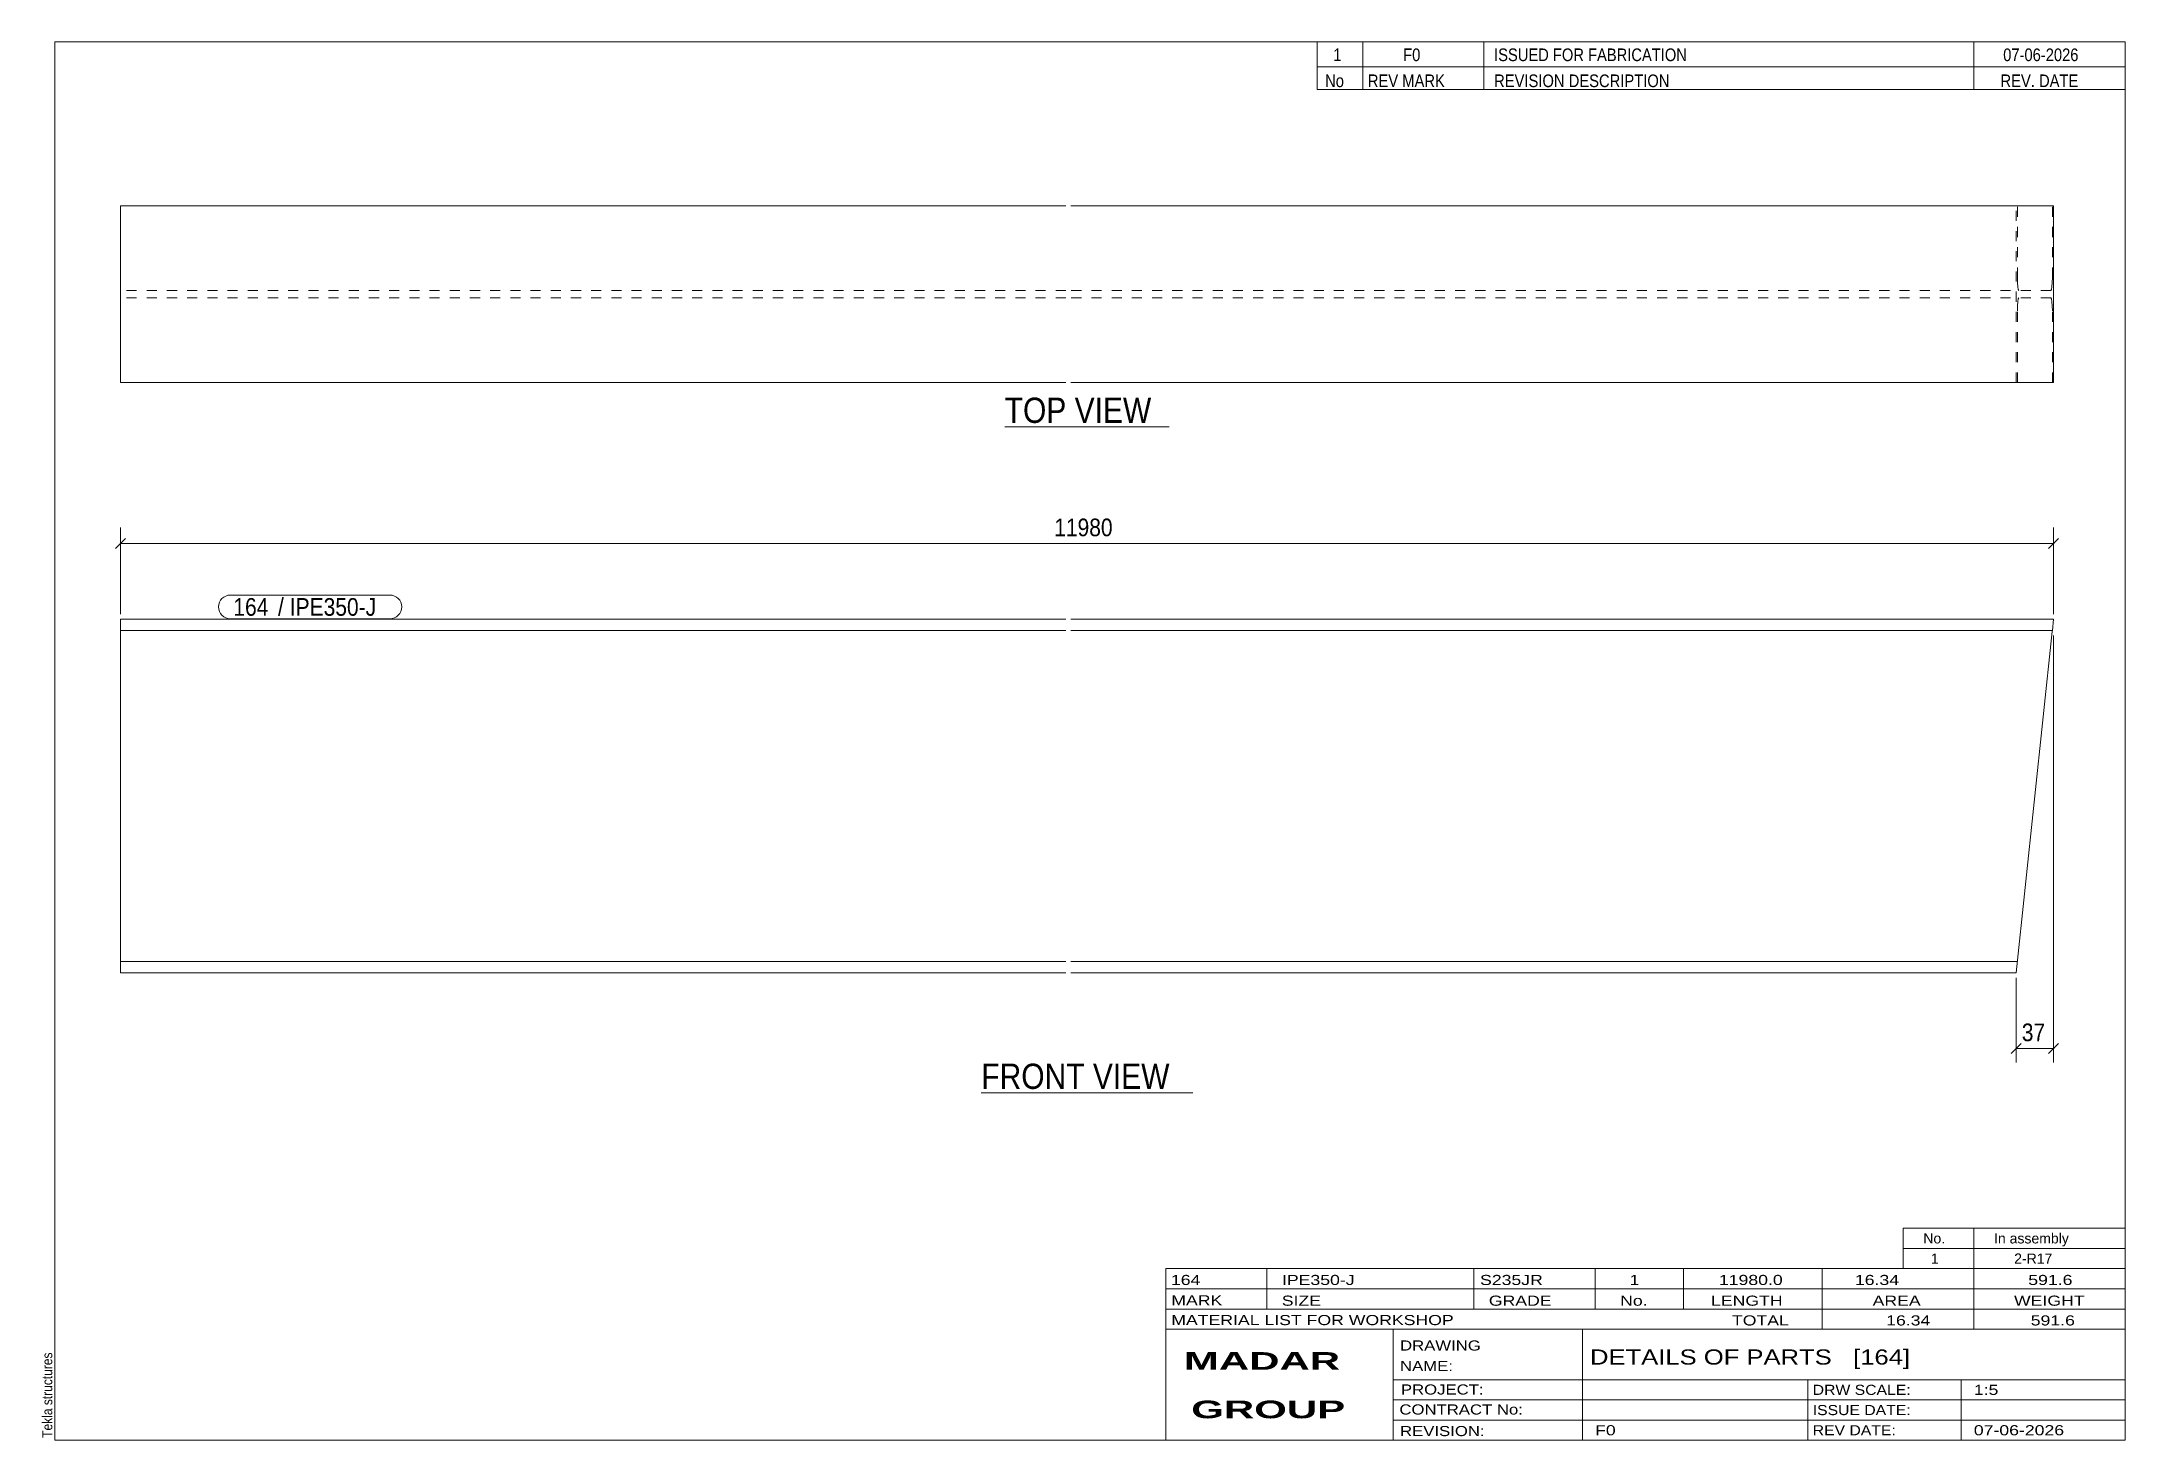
# Model space of a CAD drawing. Header units: millimetres. Extents: x 2 to 415, y 5 to 282.
import ezdxf

# ---------------------------------------------------------------- set-up
doc = ezdxf.new("R2010")
doc.units = ezdxf.units.MM
doc.linetypes.add('XKITLINE00', pattern=[0])
doc.linetypes.add('XKITLINE02', pattern=[4, 2, -2])
for name, color, linetype, lineweight in [('Dimensions', 7, 'Continuous', 0), ('DrawingSheet', 5, 'Continuous', 0), ('OtherObjectType', 7, 'Continuous', 0), ('Part', 2, 'Continuous', 0), ('PartMark', 7, 'Continuous', 0)]:
    doc.layers.add(name, color=color, linetype=linetype, lineweight=lineweight)
doc.styles.add('ARIAL', font='ARIAL.TTF')
doc.styles.add('ARIAL_BOLD', font='ARIALBD.TTF')
doc.styles.add('ARIAL_NARROW', font='ARIALN.TTF')

# ---------------------------------------------------------------- blocks, each defined once
blk = doc.blocks.new('*A1')
at = {"layer": 'Part', "color": 2, "linetype": 'XKITLINE00', "lineweight": 0}
for p, q in [((18, 167.6), (18, 97.6)), ((205.2, 167.6), (18, 167.6)), ((205.2, 165.4), (18, 165.4)), ((400.78, 167.6), (206.2, 167.6)), ((400.55, 165.4), (206.2, 165.4)), ((400.53, 165.2), (393.4, 97.6)), ((400.55, 165.4), (400.53, 165.2)), ((400.78, 167.6), (400.55, 165.4)), ((205.2, 99.8), (18, 99.8)), ((393.63, 99.8), (206.2, 99.8)), ((205.2, 97.6), (18, 97.6)), ((393.4, 97.6), (206.2, 97.6))]:
    blk.add_line(p, q, dxfattribs=at)
at = {"layer": 'Part', "color": 7, "linetype": 'XKITLINE02', "lineweight": 0}
blk.add_line((393.65, 100), (393.63, 99.8), dxfattribs=at)
blk = doc.blocks.new('*A2')
at = {"layer": 'Part', "color": 2, "linetype": 'XKITLINE00', "lineweight": 0}
for p, q in [((18, 249.5), (205.2, 249.5)), ((18, 214.5), (18, 249.5)), ((206.2, 249.5), (400.78, 249.5)), ((400.78, 249.5), (400.78, 214.5)), ((205.2, 214.5), (18, 214.5)), ((400.78, 214.5), (206.2, 214.5))]:
    blk.add_line(p, q, dxfattribs=at)
at = {"layer": 'Part', "color": 7, "linetype": 'XKITLINE02', "lineweight": 0}
for p, q in [((393.4, 214.5), (393.4, 249.5)), ((393.63, 235.3), (393.63, 249.5)), ((400.55, 235.3), (400.55, 249.5)), ((393.63, 235.3), (393.65, 234.31)), ((400.53, 234.31), (400.55, 235.3)), ((205.2, 232.7), (18, 232.7)), ((205.2, 231.3), (18, 231.3)), ((400.28, 232.7), (206.2, 232.7)), ((400.28, 231.3), (206.2, 231.3)), ((393.65, 234.31), (393.71, 233.46)), ((393.71, 233.46), (393.8, 232.9)), ((393.8, 231.1), (393.71, 230.54)), ((393.8, 232.9), (393.91, 232.7)), ((393.91, 231.3), (393.8, 231.1)), ((400.28, 232.7), (400.38, 232.9)), ((400.38, 231.1), (400.28, 231.3)), ((400.38, 232.9), (400.47, 233.46)), ((400.47, 230.54), (400.38, 231.1)), ((400.47, 233.46), (400.53, 234.31)), ((393.65, 229.69), (393.63, 228.7)), ((393.63, 214.5), (393.63, 228.7)), ((393.71, 230.54), (393.65, 229.69)), ((400.53, 229.69), (400.47, 230.54)), ((400.55, 228.7), (400.53, 229.69)), ((400.55, 214.5), (400.55, 228.7))]:
    blk.add_line(p, q, dxfattribs=at)
blk = doc.blocks.new('*A3')
at = {"layer": 'DrawingSheet', "color": 5, "linetype": 'XKITLINE00', "lineweight": 0}
for p, q in [((415, 282), (5, 282)), ((5, 282), (5, 5)), ((415, 5), (415, 282)), ((5, 5), (415, 5))]:
    blk.add_line(p, q, dxfattribs=at)
at = {"layer": 'DrawingSheet', "color": 5, "style": 'ARIAL', "width": 0.85}
blk.add_text('Tekla structures', height=2, rotation=90, dxfattribs=at).set_placement((4.5, 5.5))
blk = doc.blocks.new('*A4')
at = {"layer": 'OtherObjectType', "color": 7, "linetype": 'XKITLINE00', "lineweight": 0}
for p, q in [((371, 47), (415, 47)), ((371, 43), (371, 47)), ((385, 43), (385, 47)), ((415, 43), (415, 47)), ((371, 43), (415, 43)), ((371, 39), (371, 43)), ((385, 39), (385, 43)), ((415, 39), (415, 43)), ((371, 39), (415, 39))]:
    blk.add_line(p, q, dxfattribs=at)
at = {"layer": 'OtherObjectType', "color": 7, "style": 'ARIAL_NARROW', "width": 1.211571}
for s, p in [('No.', (375, 44)), ('In assembly', (389, 44)), ('1', (376.5, 40)), ('2-R17', (392.99, 40))]:
    blk.add_text(s, height=2, dxfattribs=at).set_placement(p)
blk = doc.blocks.new('*A5')
at = {"layer": 'OtherObjectType', "color": 7, "linetype": 'XKITLINE00', "lineweight": 0}
for p, q in [((255, 282), (415, 282)), ((415, 282), (255, 282)), ((255, 282), (255, 277)), ((264, 282), (264, 277)), ((288, 282), (288, 277)), ((385, 282), (385, 277)), ((415, 282), (415, 277)), ((255, 277), (415, 277)), ((255, 277), (255, 272.5)), ((255, 277), (415, 277)), ((264, 277), (264, 272.5)), ((288, 277), (288, 272.5)), ((385, 277), (385, 272.5)), ((415, 277), (415, 272.5)), ((415, 272.5), (255, 272.5))]:
    blk.add_line(p, q, dxfattribs=at)
at = {"layer": 'OtherObjectType', "color": 7, "style": 'ARIAL_NARROW'}
for s, width, p in [('1', 1.017001, (258.16, 278.15)), ('F0', 1.017001, (272, 278.15)), ('ISSUED FOR FABRICATION', 1.017001, (290, 278.15)), ('07-06-2026', 1.017001, (390.82, 278.15)), ('No', 1.02, (256.54, 273)), ('REV MARK', 1.02, (265, 273)), ('REVISION DESCRIPTION', 1.02, (290, 273)), ('REV. DATE', 1.02, (390.28, 273))]:
    blk.add_text(s, height=2.5, dxfattribs=dict(at, width=width)).set_placement(p)
blk = doc.blocks.new('*A6')
at = {"layer": 'OtherObjectType', "color": 7, "linetype": 'XKITLINE00', "lineweight": 0}
for p, q in [((225, 39), (415, 39)), ((225, 39), (225, 35)), ((225, 39), (415, 39)), ((245, 35), (245, 39)), ((286, 35), (286, 39)), ((310, 35), (310, 39)), ((327.5, 35), (327.5, 39)), ((355, 35), (355, 39)), ((385, 35), (385, 39)), ((415, 35), (415, 39)), ((225, 35), (415, 35)), ((225, 35), (225, 5)), ((225, 35), (415, 35)), ((245, 31), (245, 35)), ((286, 31), (286, 35)), ((310, 31), (310, 35)), ((327.5, 31), (327.5, 35)), ((355, 31), (355, 35)), ((385, 31), (385, 35)), ((415, 31), (415, 35)), ((225, 31), (415, 31)), ((355, 27), (355, 31)), ((385, 27), (385, 31)), ((415, 27), (415, 31)), ((225, 27), (415, 27)), ((270, 21), (270, 27)), ((307.5, 17), (307.5, 27)), ((415, 21), (415, 27)), ((270, 21), (270, 5)), ((415, 17), (415, 21)), ((270, 17), (415, 17)), ((307.5, 5), (307.5, 17)), ((352.16, 13), (352.16, 17)), ((382.5, 5), (382.5, 17)), ((415, 13), (415, 17)), ((270, 13), (415, 13)), ((352.16, 5), (352.16, 13)), ((415, 9), (415, 13)), ((270, 9), (415, 9)), ((415, 5), (415, 9)), ((225, 5), (415, 5)), ((262.5, 5), (415, 5))]:
    blk.add_line(p, q, dxfattribs=at)
at = {"layer": 'OtherObjectType', "color": 7, "style": 'ARIAL_NARROW'}
for s, height, width, p in [('164', 2, 1.525501, (226.01, 35.76)), ('IPE350-J', 2, 1.525501, (248, 35.76)), ('S235JR', 2, 1.525501, (287.22, 35.76)), ('1', 2, 1.525501, (316.82, 35.76)), ('11980.0', 2, 1.525501, (334.52, 35.76)), ('16.34', 2, 1.525501, (361.45, 35.76)), ('591.6', 2, 1.525501, (395.78, 35.76)), ('MARK', 2, 1.525501, (226.08, 31.73)), ('SIZE', 2, 1.525501, (247.96, 31.66)), ('GRADE', 2, 1.525501, (288.96, 31.66)), ('No.', 2, 1.525501, (314.96, 31.66)), ('LENGTH', 2, 1.525501, (332.96, 31.66)), ('AREA', 2, 1.525501, (364.96, 31.66)), ('WEIGHT', 2, 1.525501, (392.96, 31.66)), ('MATERIAL LIST FOR WORKSHOP', 2, 1.525501, (226.08, 27.82)), ('TOTAL', 2, 1.525501, (337.1, 27.75)), ('16.34', 2, 1.525501, (367.64, 27.75)), ('591.6', 2, 1.525501, (396.27, 27.75)), ('DRAWING', 2, 1.445, (271.38, 22.78)), ('NAME:', 2, 1.445, (271.38, 18.72)), ('DETAILS OF PARTS   [164]', 3, 1.474651, (309, 20)), ('PROJECT:', 2, 1.445, (271.55, 14.07)), ('DRW SCALE:', 2, 1.36, (353.1, 14)), ('1:5', 2, 1.525501, (385, 14)), ('CONTRACT No:', 2, 1.445, (271.25, 10.11)), ('ISSUE DATE:', 2, 1.36, (353.1, 10)), ('REVISION:', 2, 1.445, (271.38, 5.84)), ('F0', 2, 1.525501, (310, 6)), ('REV DATE:', 2, 1.36, (353.1, 6)), ('07-06-2026', 2, 1.525501, (385, 6))]:
    blk.add_text(s, height=height, dxfattribs=dict(at, width=width)).set_placement(p)
at = {"layer": 'OtherObjectType', "color": 1, "style": 'ARIAL_BOLD', "width": 1.7}
for s, p in [('MADAR ', (228.58, 18.97)), ('GROUP', (230.03, 9.37))]:
    blk.add_text(s, height=3.5, dxfattribs=at).set_placement(p)
blk = doc.blocks.new('*A7')
at = {"layer": 'Dimensions', "color": 7, "linetype": 'XKITLINE00', "lineweight": 0}
for p, q in [((18, 168.6), (18, 185.8)), ((400.78, 168.6), (400.78, 185.8)), ((18.99, 183.59), (17.01, 181.61)), ((18, 182.6), (400.78, 182.6)), ((401.77, 183.59), (399.79, 181.61))]:
    blk.add_line(p, q, dxfattribs=at)
at = {"layer": 'Dimensions', "color": 3}
for p in [(18, 182.6), (400.78, 182.6)]:
    blk.add_point(p, dxfattribs=at)
at = {"layer": 'Dimensions', "color": 3, "style": 'ARIAL', "width": 0.85}
blk.add_text('11980', height=3.5, dxfattribs=at).set_placement((202.9, 184.05))
blk = doc.blocks.new('*A8')
at = {"layer": 'Dimensions', "color": 7, "linetype": 'XKITLINE00', "lineweight": 0}
for p, q in [((400.78, 164.4), (400.78, 79.8)), ((393.4, 96.6), (393.4, 79.8)), ((394.39, 83.59), (392.41, 81.61)), ((393.4, 82.6), (400.78, 82.6)), ((401.77, 83.59), (399.79, 81.61))]:
    blk.add_line(p, q, dxfattribs=at)
at = {"layer": 'Dimensions', "color": 3}
for p in [(393.4, 82.6), (400.78, 82.6)]:
    blk.add_point(p, dxfattribs=at)
at = {"layer": 'Dimensions', "color": 3, "style": 'ARIAL', "width": 0.85}
blk.add_text('37', height=3.5, dxfattribs=at).set_placement((394.5, 84.05))
blk = doc.blocks.new('*A9')
at = {"layer": 'PartMark', "color": 7, "linetype": 'XKITLINE00', "lineweight": 0}
for p, q in [((39.75, 172.4), (71.34, 172.4)), ((39.75, 167.7), (71.34, 167.7))]:
    blk.add_line(p, q, dxfattribs=at)
for centre, start, end in [((39.75, 170.05), 90, 270), ((71.34, 170.05), 270, 90)]:
    blk.add_arc(centre, 2.35, start, end, dxfattribs=at)
at = {"layer": 'PartMark', "color": 1, "style": 'ARIAL', "width": 0.85}
blk.add_text('164', height=3.5, dxfattribs=at).set_placement((40.35, 168.3))
at = {"layer": 'PartMark', "color": 3, "style": 'ARIAL', "width": 0.85}
for s, p in [('/', (49.19, 168.3)), ('IPE350-J', (51.53, 168.3))]:
    blk.add_text(s, height=3.5, dxfattribs=at).set_placement(p)
blk = doc.blocks.new('*A10')
at = {"layer": 'OtherObjectType', "color": 7, "linetype": 'XKITLINE00', "lineweight": 0}
blk.add_line((188.46, 73.85), (230.32, 73.85), dxfattribs=at)
at = {"layer": 'OtherObjectType', "color": 3, "style": 'ARIAL', "width": 0.85}
blk.add_text('FRONT VIEW', height=5, dxfattribs=at).set_placement((188.46, 74.6))
blk = doc.blocks.new('*A11')
at = {"layer": 'OtherObjectType', "color": 7, "linetype": 'XKITLINE00', "lineweight": 0}
blk.add_line((193.09, 205.75), (225.69, 205.75), dxfattribs=at)
at = {"layer": 'OtherObjectType', "color": 3, "style": 'ARIAL', "width": 0.85}
blk.add_text('TOP VIEW', height=5, dxfattribs=at).set_placement((193.09, 206.5))

msp = doc.modelspace()

# ---------------------------------------------------------------- block references
at = {"lineweight": 0}
for name in ['*A3', '*A5', '*A2', '*A11', '*A7', '*A9', '*A1', '*A8', '*A10', '*A4', '*A6']:
    msp.add_blockref(name, (0, 0), dxfattribs=at)

doc.saveas('drawing.dxf')
